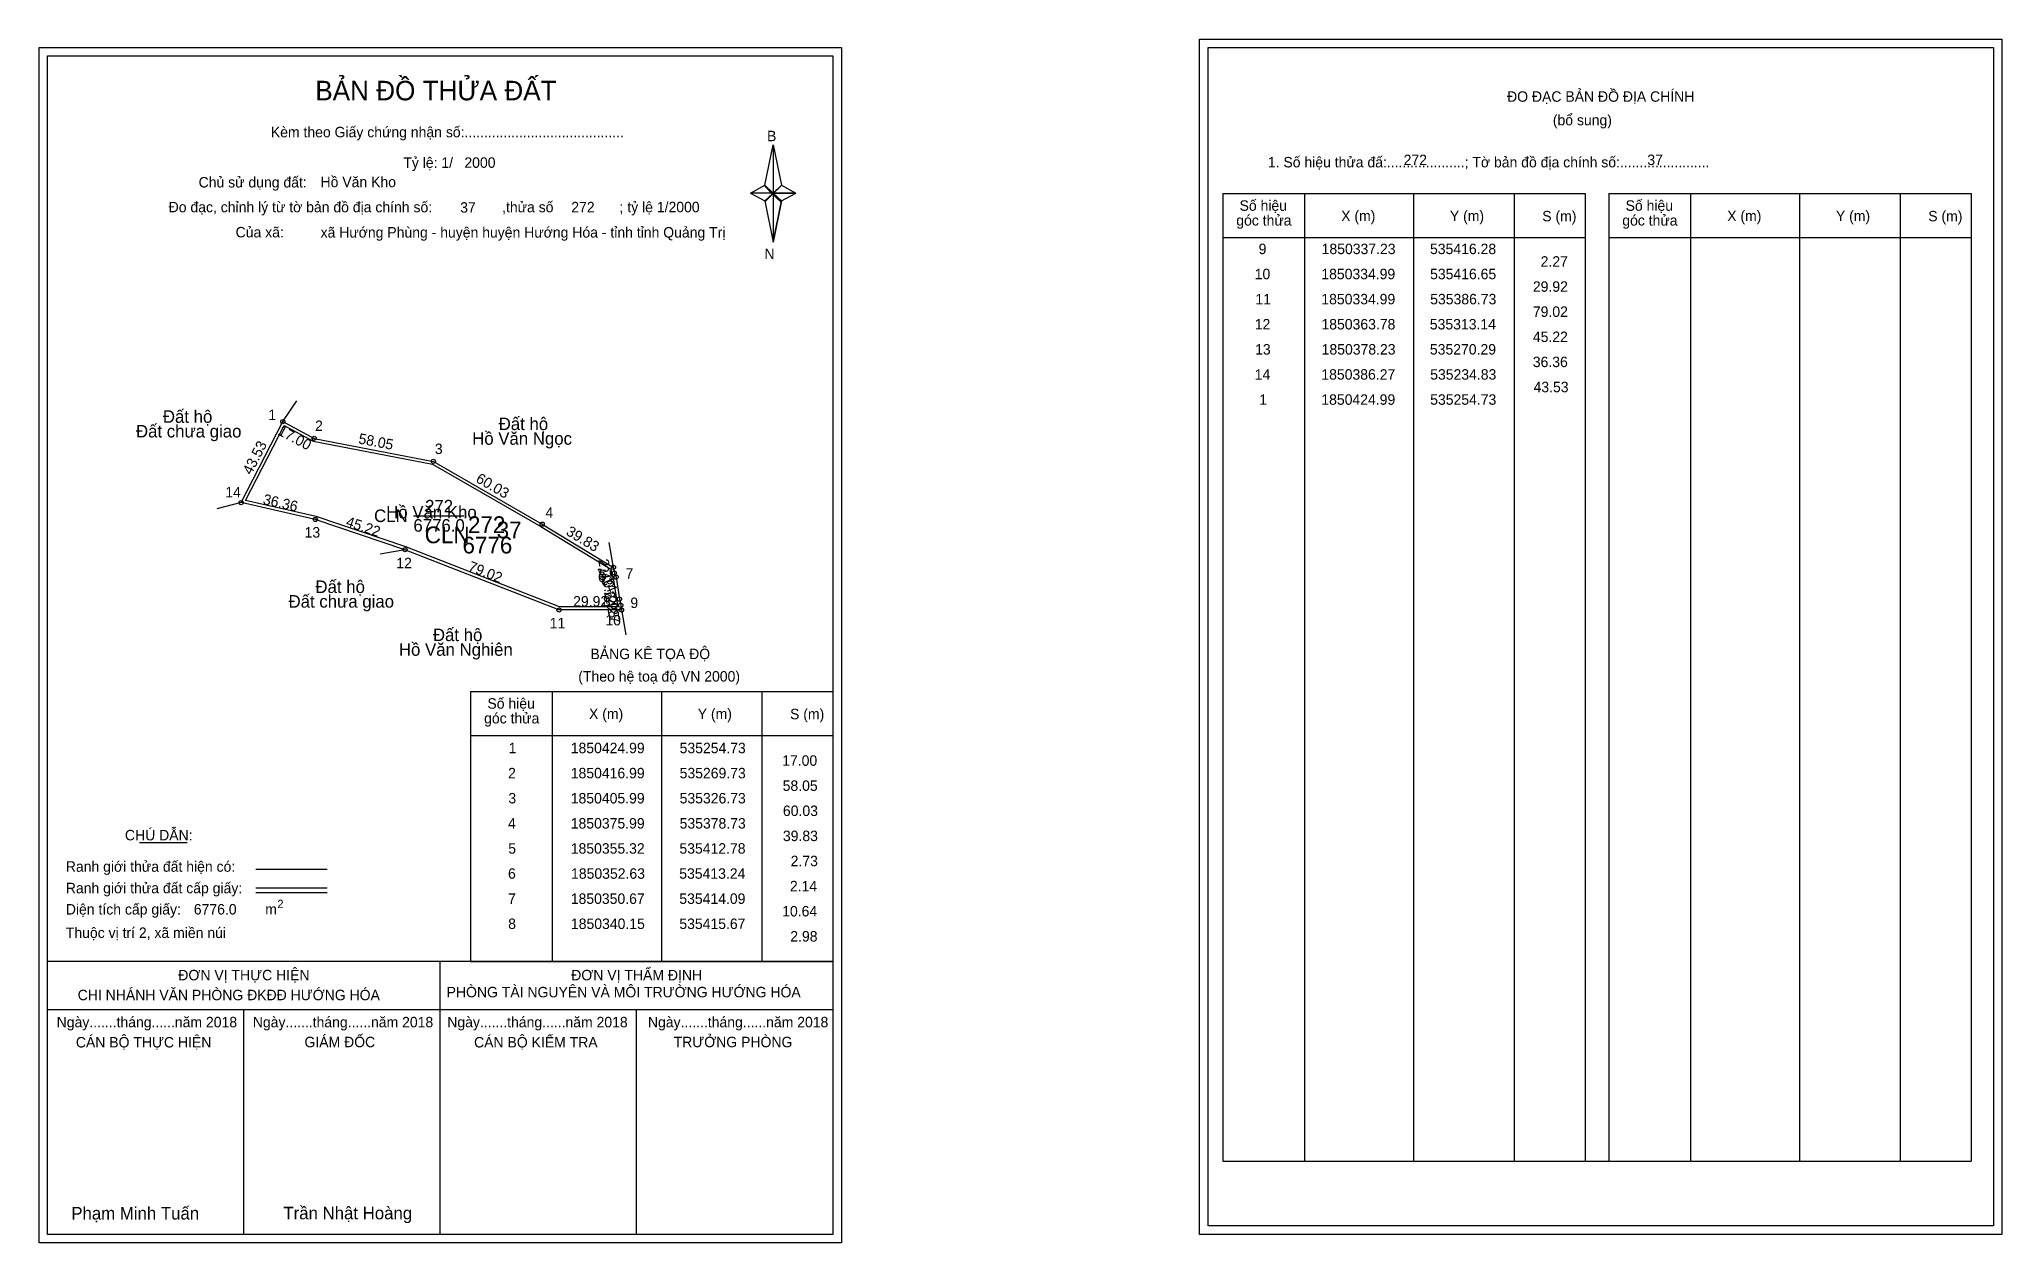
# Model space of a CAD drawing. Extents: x 535138 to 536076, y 1850033 to 1850608.
import ezdxf

# ---------------------------------------------------------------- set-up
doc = ezdxf.new("R2010")
doc.units = 0
for name, color, linetype in [('Level 1', 7, 'Continuous'), ('Level 10', 7, 'Continuous'), ('Level 11', 7, 'Continuous'), ('Level 13', 7, 'Continuous'), ('Level 2', 7, 'Continuous'), ('Level 27', 7, 'Continuous'), ('Level 3', 7, 'Continuous'), ('Level 36', 7, 'Continuous'), ('Level 4', 7, 'Continuous'), ('Level 49', 7, 'Continuous'), ('Level 5', 7, 'Continuous'), ('Level 53', 7, 'Continuous'), ('Level 55', 7, 'Continuous'), ('Level 6', 7, 'Continuous'), ('Level 63', 7, 'Continuous'), ('Level 7', 7, 'Continuous'), ('Level 9', 7, 'Continuous')]:
    doc.layers.add(name, color=color, linetype=linetype)

msp = doc.modelspace()

# ---------------------------------------------------------------- linework, layer by layer
at = {"layer": 'Level 1'}
for p, q in [((535142.33, 1850599.72), (535142.33, 1850599.72)), ((535696.98, 1850603.72), (535696.98, 1850603.72)), ((535485.18, 1850537.95), (535489.11, 1850557.23)), ((535489.11, 1850557.23), (535489.11, 1850534.18)), ((535489.11, 1850557.23), (535493.05, 1850537.95)), ((535478.29, 1850534.18), (535485.18, 1850537.95)), ((535485.18, 1850537.95), (535489.11, 1850534.18)), ((535488.82, 1850533.75), (535485.18, 1850537.51)), ((535489.11, 1850534.18), (535485.18, 1850530.5)), ((535488.82, 1850533.75), (535485.18, 1850530.06)), ((535485.18, 1850530.06), (535488.82, 1850533.75)), ((535485.18, 1850530.5), (535489.11, 1850510.78)), ((535492.75, 1850537.51), (535488.82, 1850533.75)), ((535488.82, 1850533.75), (535492.75, 1850537.51)), ((535492.75, 1850530.06), (535488.82, 1850533.75)), ((535493.05, 1850537.95), (535489.11, 1850534.18)), ((535489.11, 1850534.18), (535489.11, 1850510.78)), ((535489.11, 1850534.18), (535499.93, 1850534.18)), ((535489.11, 1850534.18), (535493.05, 1850530.5)), ((535493.05, 1850530.5), (535489.11, 1850510.78)), ((535493.05, 1850530.5), (535499.93, 1850534.18)), ((535704.04, 1850534.01), (535877.25, 1850534.01)), ((535743.22, 1850071.48), (535743.22, 1850534.01)), ((535795.37, 1850071.48), (535795.37, 1850534.01)), ((535843.31, 1850534.01), (535843.31, 1850071.48)), ((535877.25, 1850534.01), (535877.25, 1850071.48)), ((535888.56, 1850534.01), (536061.76, 1850534.01)), ((535927.74, 1850071.48), (535927.74, 1850534.01)), ((535979.88, 1850071.48), (535979.88, 1850534.01)), ((536027.83, 1850534.01), (536027.83, 1850071.48)), ((536061.76, 1850534.01), (536061.76, 1850071.48)), ((535704.04, 1850512.95), (535877.25, 1850512.95)), ((535888.56, 1850512.95), (536061.76, 1850512.95)), ((535344.52, 1850296.06), (535517.72, 1850296.06)), ((535383.7, 1850167.01), (535383.7, 1850296.06)), ((535435.84, 1850167.01), (535435.84, 1850296.06)), ((535483.79, 1850296.06), (535483.79, 1850167.01)), ((535344.52, 1850275.01), (535517.72, 1850275.01)), ((535186.17, 1850223.85), (535208.97, 1850223.85)), ((535241.9, 1850211.04), (535275.92, 1850211.04)), ((535241.9, 1850202.14), (535275.92, 1850202.14)), ((535241.9, 1850199.95), (535275.92, 1850199.95)), ((535355.99, 1850167.01), (535142.33, 1850167.01)), ((535517.72, 1850167.01), (535308.04, 1850167.01)), ((535330.03, 1850036.57), (535330.03, 1850167.01)), ((535344.52, 1850167.01), (535517.72, 1850167.01)), ((535517.73, 1850143.91), (535142.33, 1850143.91)), ((535236.18, 1850036.57), (535236.18, 1850143.91)), ((535423.88, 1850036.57), (535423.88, 1850143.91)), ((535704.04, 1850071.48), (536061.76, 1850071.48)), ((535517.72, 1850036.57), (535517.72, 1850036.57)), ((536072.38, 1850040.57), (536072.38, 1850040.57))]:
    msp.add_line(p, q, dxfattribs=at)
for points in [[(535485.18, 1850537.95), (535489.11, 1850557.23), (535489.11, 1850534.18)], [(535478.29, 1850534.18), (535485.18, 1850530.5), (535489.11, 1850534.18)], [(535489.11, 1850534.18), (535493.05, 1850537.95), (535499.93, 1850534.18)], [(535489.11, 1850534.18), (535489.11, 1850510.78), (535493.05, 1850530.5)]]:
    msp.add_lwpolyline(points, close=True, dxfattribs=at)
at = {"layer": 'Level 10'}
msp.add_line((535234.83, 1850386.27), (535254.73, 1850424.99), dxfattribs=at)
for points in [[(535234.83, 1850386.27), (535254.73, 1850424.99), (535269.73, 1850416.99), (535326.73, 1850405.99), (535378.73, 1850375.99), (535412.78, 1850355.32), (535413.24, 1850352.63), (535414.09, 1850350.67), (535415.67, 1850340.15), (535416.28, 1850337.23), (535416.65, 1850334.99), (535386.73, 1850334.99), (535313.14, 1850363.78), (535270.29, 1850378.23)], [(535236.9, 1850387.24), (535255.33, 1850423.09), (535269.26, 1850415.66), (535326.23, 1850404.66), (535378.02, 1850374.79), (535411.51, 1850354.45), (535411.89, 1850352.23), (535412.73, 1850350.28), (535414.29, 1850339.9), (535414.9, 1850336.97), (535415, 1850336.39), (535386.99, 1850336.39), (535313.62, 1850365.1), (535270.67, 1850379.58)]]:
    msp.add_lwpolyline(points, close=True, dxfattribs=at)
at = {"layer": 'Level 11'}
for centre in [(535254.73, 1850424.99), (535269.73, 1850416.99), (535326.73, 1850405.99), (535234.83, 1850386.27), (535234.83, 1850386.27), (535270.29, 1850378.23), (535378.73, 1850375.99), (535313.14, 1850363.78), (535412.78, 1850355.32), (535413.24, 1850352.63), (535414.09, 1850350.67), (535386.73, 1850334.99), (535415.67, 1850340.15), (535416.28, 1850337.23), (535416.65, 1850334.99)]:
    msp.add_circle(centre, 1, dxfattribs=at)
at = {"layer": 'Level 27'}
for p, q in [((535254.73, 1850424.99), (535261.39, 1850434.97)), ((535234.83, 1850386.27), (535223.2, 1850383.31)), ((535313.14, 1850363.78), (535301.34, 1850361.59)), ((535412.78, 1850355.32), (535410.76, 1850367.15)), ((535416.65, 1850334.99), (535418.63, 1850323.15))]:
    msp.add_line(p, q, dxfattribs=at)
at = {"layer": 'Level 3'}
for p, q in [((535704.04, 1850534.01), (535704.04, 1850071.48)), ((535888.56, 1850534.01), (535888.56, 1850071.48)), ((535344.52, 1850296.06), (535344.52, 1850167.01))]:
    msp.add_line(p, q, dxfattribs=at)
at = {"layer": 'Level 63'}
for points in [[(535692.98, 1850607.72), (536076.38, 1850607.72), (536076.38, 1850036.57), (535692.98, 1850036.57)], [(535138.33, 1850603.72), (535521.73, 1850603.72), (535521.73, 1850032.57), (535138.33, 1850032.57)], [(535142.33, 1850599.72), (535517.73, 1850599.72), (535517.73, 1850036.57), (535142.33, 1850036.57)], [(535696.98, 1850603.72), (536072.38, 1850603.72), (536072.38, 1850040.57), (535696.98, 1850040.57)]]:
    msp.add_lwpolyline(points, close=True, dxfattribs=at)
at = {"layer": 'Level 9'}
msp.add_line((535317.16, 1850379.99), (535341.24, 1850379.99), dxfattribs=at)

# ---------------------------------------------------------------- texts
at = {"layer": 'Level 1'}
for s, height, p in [('BẢN ĐỒ THỬA ĐẤT', 9.3313, (535270.26, 1850578.53)), ('ĐO ĐẠC BẢN ĐỒ ĐỊA CHÍNH', 5, (535839.93, 1850577.84)), ('(bổ sung)', 5, (535861.81, 1850566.6)), ('Kèm theo Giấy chứng nhận số:.........................................', 5, (535249.03, 1850560.87)), ('B', 5, (535486.2, 1850558.99)), ('1. Số hiệu thửa đấ:....................; Tờ bản đồ địa chính số:.......................', 5, (535725.59, 1850546.48)), ('Chủ sử dụng đất:', 5, (535214.51, 1850536.88)), ('Đo đạc, chỉnh lý từ tờ bản đồ địa chính số:                  ,thửa số                 ; tỷ lệ 1/2000', 5, (535200.19, 1850525.02)), ('Số hiệu', 5, (535712.07, 1850525.74)), ('Số hiệu', 5, (535896.59, 1850525.74)), ('góc thửa', 5, (535710.49, 1850518.68)), ('X (m)', 5, (535760.64, 1850520.79)), ('Y (m)', 5, (535812.59, 1850520.79)), ('S (m)', 5, (535856.75, 1850520.69)), ('góc thửa', 5, (535895, 1850518.68)), ('X (m)', 5, (535945.15, 1850520.79)), ('Y (m)', 5, (535997.11, 1850520.79)), ('S (m)', 5, (536041.26, 1850520.69)), ('Của xã:', 5, (535232.19, 1850513.02)), ('N', 5, (535485, 1850502.65)), ('BẢNG KÊ TỌA ĐỘ', 5, (535401.79, 1850311.47)), ('(Theo hệ toạ độ VN 2000)', 5, (535395.98, 1850300.75)), ('Số hiệu', 5, (535352.55, 1850287.8)), ('X (m)', 5, (535401.11, 1850282.85)), ('Y (m)', 5, (535453.07, 1850282.85)), ('S (m)', 5, (535497.22, 1850282.75)), ('góc thửa', 5, (535350.97, 1850280.74)), ('CHÚ DẪN:', 5, (535179.29, 1850224.86)), ('Ranh giới thửa đất hiện có:', 5, (535151.03, 1850209.86)), ('Ranh giới thửa đất cấp giấy:', 5, (535151.03, 1850199.58)), ('Diện tích cấp giấy:', 5, (535151.03, 1850189.42)), ('m', 5, (535246.34, 1850189.46)), ('2', 4, (535252.13, 1850192.48)), ('Thuộc vị trí 2, xã miền núi', 5, (535151.03, 1850178.22)), ('ĐƠN VỊ THẨM ĐỊNH', 5, (535392.6, 1850157.98)), ('ĐƠN VỊ THỰC HIỆN', 5, (535204.8, 1850157.98)), ('PHÒNG TÀI NGUYÊN VÀ MÔI TRƯỜNG HƯỚNG HÓA', 5, (535333.05, 1850149.84)), ('CHI NHÁNH VĂN PHÒNG ĐKĐĐ HƯỚNG HÓA', 5, (535156.71, 1850148.46)), ('Ngày.......tháng......năm 2018', 5, (535146.66, 1850135.51)), ('Ngày.......tháng......năm 2018', 5, (535240.41, 1850135.51)), ('Ngày.......tháng......năm 2018', 5, (535333.36, 1850135.51)), ('Ngày.......tháng......năm 2018', 5, (535429.27, 1850135.51)), ('CÁN BỘ THỰC HIỆN', 5, (535155.83, 1850125.88)), ('GIÁM ĐỐC', 5, (535265.09, 1850126)), ('CÁN BỘ KIỂM TRA', 5, (535346.17, 1850125.88)), ('TRƯỞNG PHÒNG', 5, (535441.55, 1850126)), ('Phạm Minh Tuấn', 6, (535153.65, 1850043.65)), ('Trần Nhật Hoàng', 6, (535255.03, 1850043.75))]:
    msp.add_text(s, height=height, dxfattribs=at).set_placement(p)
at = {"layer": 'Level 11'}
msp.add_text('Tỷ lệ: 1/', height=5, dxfattribs=at).set_placement((535312.34, 1850546.24))
at = {"layer": 'Level 13'}
for s, p in [('CLN', (535298.37, 1850376.99)), ('272', (535322.74, 1850381.59)), ('6776.0', (535317.17, 1850372.39))]:
    msp.add_text(s, height=6, dxfattribs=at).set_placement(p)
at = {"layer": 'Level 2'}
msp.add_text('Hồ Văn Kho', height=6, dxfattribs=at).set_placement((535304.16, 1850378.71))
at = {"layer": 'Level 3'}
msp.add_text('CLN ', height=8, dxfattribs=at).set_placement((535322.61, 1850366.86))
at = {"layer": 'Level 36'}
for s, p in [('Đất hộ', (535197.42, 1850424.41)), ('Đất hộ', (535357.94, 1850420.94)), ('Đất chưa giao', (535184.56, 1850417.41)), ('Hồ Văn Ngọc', (535345.25, 1850413.94)), ('Đất chưa giao', (535257.49, 1850336.08)), ('Đất hộ', (535270.35, 1850343.08)), ('Đất hộ', (535326.49, 1850320.08)), ('Hồ Văn Nghiên', (535310.24, 1850313.08))]:
    msp.add_text(s, height=6, dxfattribs=at).set_placement(p)
at = {"layer": 'Level 4'}
msp.add_text('272', height=8, dxfattribs=at).set_placement((535343.24, 1850371.75))
at = {"layer": 'Level 49'}
for s, rotation, p in [('17.00', 331.92751, (535251.91, 1850419.02)), ('58.05', 349.0772, (535290.61, 1850414.59)), ('43.53', 62.79927, (535239.7, 1850399.24)), ('60.03', 330.01836, (535346.6, 1850396.38)), ('36.36', 347.22507, (535244.95, 1850385.62)), ('45.22', 341.36472, (535284.5, 1850375.13)), ('39.83', 328.74022, (535389.74, 1850371.18)), ('79.02', 338.63349, (535342.92, 1850353.85)), ('2.14', 293.4451, (535405.09, 1850354.84)), ('2.73', 279.70393, (535405.47, 1850358.93)), ('10.64', 278.54142, (535407.14, 1850352.52)), ('2.98', 281.79963, (535408.24, 1850343.46)), ('29.92', 360, (535393.53, 1850336.59)), ('2.27', 279.37935, (535408.93, 1850341.25))]:
    msp.add_text(s, height=5, rotation=rotation, dxfattribs=at).set_placement(p)
at = {"layer": 'Level 5'}
msp.add_text('6776', height=8, dxfattribs=at).set_placement((535340.63, 1850361.97))
at = {"layer": 'Level 53'}
for s, p in [('9', (535721.19, 1850505.03)), ('1850337.23', (535751.3, 1850505.03)), ('535416.28', (535803.1, 1850505.03)), ('2.27', (535855.99, 1850499.03)), ('10', (535719.32, 1850493.03)), ('1850334.99', (535751.15, 1850493.03)), ('535416.65', (535803.13, 1850493.03)), ('11', (535719.64, 1850481.03)), ('1850334.99', (535751.15, 1850481.03)), ('535386.73', (535803.19, 1850481.03)), ('29.92', (535852.27, 1850487.03)), ('12', (535719.34, 1850469.03)), ('1850363.78', (535751.21, 1850469.03)), ('535313.14', (535803.01, 1850469.03)), ('79.02', (535852.27, 1850475.03)), ('45.22', (535852.27, 1850463.03)), ('13', (535719.5, 1850457.03)), ('1850378.23', (535751.3, 1850457.03)), ('535270.29', (535803.04, 1850457.03)), ('36.36', (535852.24, 1850451.03)), ('14', (535719.32, 1850445.03)), ('1850386.27', (535751.16, 1850445.03)), ('535234.83', (535803.19, 1850445.03)), ('1', (535721.49, 1850433.03)), ('1850424.99', (535751.15, 1850433.03)), ('535254.73', (535803.19, 1850433.03)), ('43.53', (535852.58, 1850439.03)), ('1', (535362.72, 1850266.51)), ('1850424.99', (535392.38, 1850266.51)), ('535254.73', (535444.42, 1850266.51)), ('2', (535362.42, 1850254.51)), ('1850416.99', (535392.38, 1850254.51)), ('535269.73', (535444.42, 1850254.51)), ('17.00', (535493.45, 1850260.51)), ('58.05', (535493.68, 1850248.51)), ('3', (535362.57, 1850242.51)), ('1850405.99', (535392.38, 1850242.51)), ('535326.73', (535444.42, 1850242.51)), ('60.03', (535493.8, 1850236.51)), ('4', (535362.39, 1850230.51)), ('1850375.99', (535392.38, 1850230.51)), ('535378.73', (535444.42, 1850230.51)), ('5', (535362.51, 1850218.51)), ('1850355.32', (535392.38, 1850218.51)), ('535412.78', (535444.32, 1850218.51)), ('39.83', (535493.8, 1850224.51)), ('6', (535362.4, 1850206.51)), ('1850352.63', (535392.53, 1850206.51)), ('535413.24', (535444.24, 1850206.51)), ('2.73', (535497.5, 1850212.51)), ('2.14', (535497.14, 1850200.51)), ('7', (535362.43, 1850194.51)), ('1850350.67', (535392.39, 1850194.51)), ('535414.09', (535444.27, 1850194.51)), ('10.64', (535493.44, 1850188.51)), ('8', (535362.47, 1850182.51)), ('1850340.15', (535392.47, 1850182.51)), ('535415.67', (535444.28, 1850182.51)), ('2.98', (535497.31, 1850176.51))]:
    msp.add_text(s, height=5, dxfattribs=at).set_placement(p)
at = {"layer": 'Level 55'}
for s, height, p in [('271', 0.22, (535254.51, 1850424.77)), ('271', 0.22, (535254.51, 1850424.77)), ('1', 0.8, (535254.51, 1850424.99)), ('0', 0.22, (535254.65, 1850424.77)), ('0', 0.22, (535254.65, 1850424.77)), ('2', 0.8, (535269.46, 1850416.99)), ('271', 0.22, (535269.51, 1850416.77)), ('271', 0.22, (535269.51, 1850416.77)), ('3', 0.8, (535326.48, 1850405.99)), ('271', 0.22, (535326.51, 1850405.77)), ('271', 0.22, (535326.51, 1850405.77)), ('14', 0.8, (535234.26, 1850386.27)), ('0', 0.22, (535234.75, 1850386.05)), ('0', 0.22, (535234.75, 1850386.05)), ('0', 0.22, (535234.75, 1850386.05)), ('13', 0.8, (535269.75, 1850378.23)), ('0', 0.22, (535270.21, 1850378.01)), ('4', 0.8, (535378.45, 1850375.99)), ('271', 0.22, (535378.51, 1850375.77)), ('271', 0.22, (535378.51, 1850375.77)), ('12', 0.8, (535312.57, 1850363.78)), ('129', 0.22, (535312.9, 1850363.56)), ('0', 0.22, (535313.06, 1850363.56)), ('5', 0.8, (535412.52, 1850355.32)), ('271', 0.22, (535412.56, 1850355.1)), ('271', 0.22, (535412.56, 1850355.1)), ('6', 0.8, (535412.97, 1850352.63)), ('7', 0.8, (535413.82, 1850350.67)), ('11', 0.8, (535386.21, 1850334.99)), ('129', 0.22, (535386.49, 1850334.77)), ('8', 0.8, (535415.41, 1850340.15)), ('9', 0.8, (535416.01, 1850337.23)), ('10', 0.8, (535416.08, 1850334.99)), ('129', 0.22, (535416.41, 1850334.77))]:
    msp.add_text(s, height=height, dxfattribs=at).set_placement(p)
at = {"layer": 'Level 6'}
for s, p in [('2000', (535341.54, 1850546.28)), ('272', (535790.49, 1850547.56)), ('37', (535906.98, 1850547.6)), ('Hồ Văn Kho', (535272.78, 1850537.02)), ('37', (535339.54, 1850524.84)), ('272', (535392.64, 1850525)), ('xã Hướng Phùng - huyện huyện Hướng Hóa - tỉnh tỉnh Quảng Trị', (535272.8, 1850512.94)), ('6776.0', (535212.21, 1850189.43))]:
    msp.add_text(s, height=5, dxfattribs=at).set_placement(p)
at = {"layer": 'Level 7'}
msp.add_text('37', height=8, dxfattribs=at).set_placement((535356.98, 1850369.2))
at = {"layer": 'Level 9'}
for s, p in [('1', (535247.82, 1850425.73)), ('2', (535270.17, 1850420.52)), ('3', (535327.43, 1850409.49)), ('14', (535227.28, 1850388.78)), ('4', (535380.27, 1850379)), ('13', (535265.17, 1850369.57)), ('12', (535309, 1850354.91)), ('6', (535405.4, 1850348.3)), ('5', (535405.88, 1850349.22)), ('7', (535418.56, 1850349.93)), ('8', (535407.74, 1850336.52)), ('9', (535420.88, 1850335.91)), ('11', (535382.3, 1850326.2)), ('10', (535408.95, 1850327.61))]:
    msp.add_text(s, height=5, dxfattribs=at).set_placement(p)

doc.saveas('drawing.dxf')
